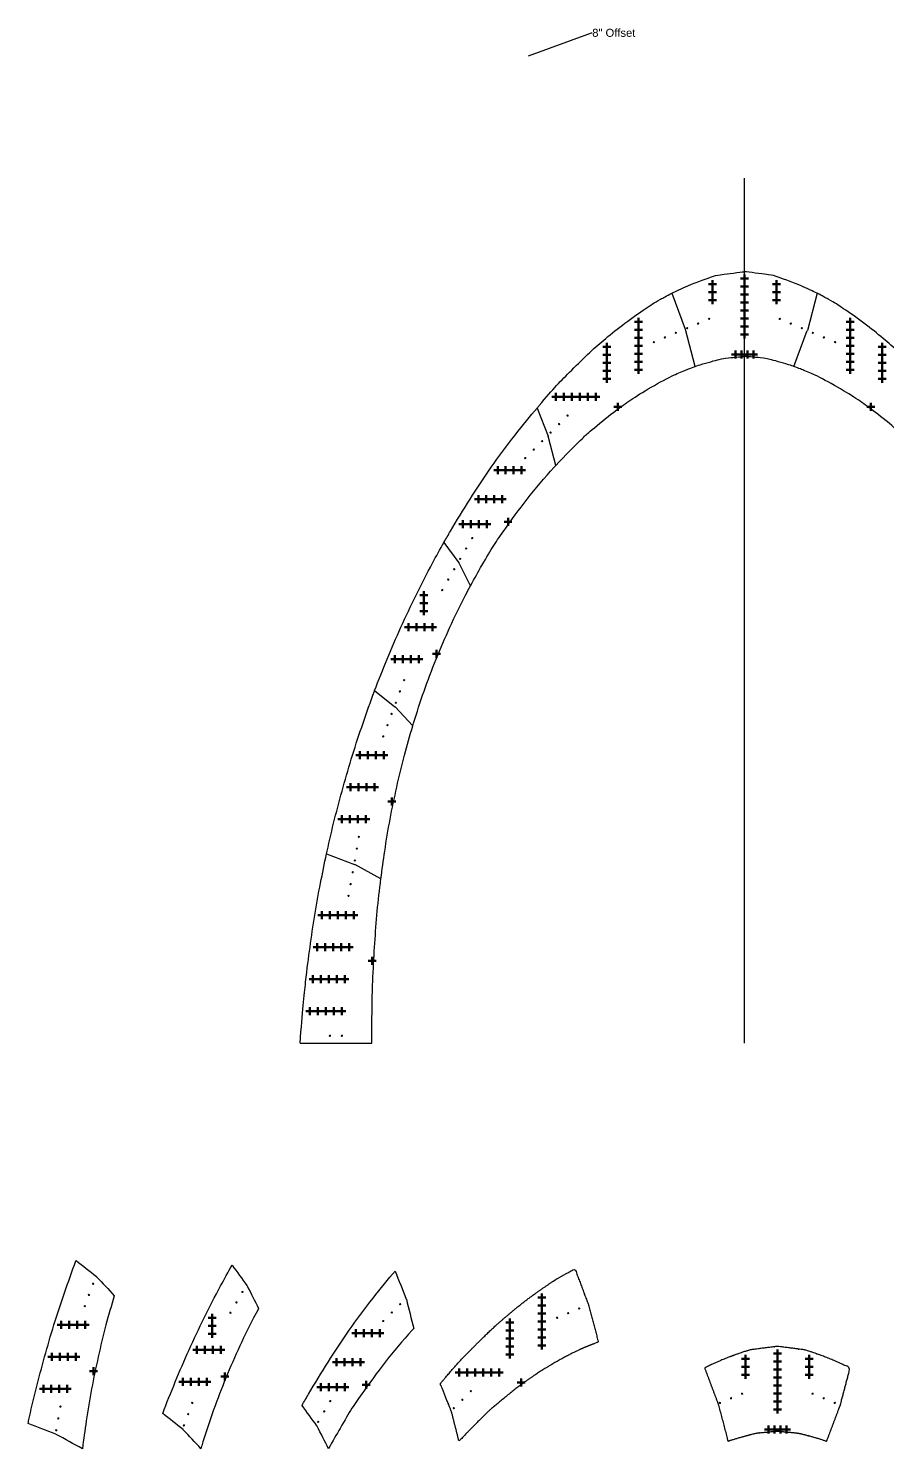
# Model space of a CAD drawing. Header units: inches. Extents: x -241 to 10140, y -1696 to 865.
# Drawn here: x 7534 to 7964, y -8 to 702 of the extents above; entities that cross this region are included whole.
import ezdxf
from ezdxf import colors
from ezdxf.entities.mleader import LeaderData, LeaderLine
from ezdxf.math import Vec2, Vec3

# ---------------------------------------------------------------- set-up
doc = ezdxf.new("R2010")
doc.units = ezdxf.units.IN
doc.header["$MEASUREMENT"] = 0
doc.header["$PDMODE"] = 2
doc.header["$PDSIZE"] = 2
for name, color, linetype, lineweight in [('Annotation', 7, 'Continuous', 9), ('Drilling', 3, 'Continuous', 13), ('Engrave', 4, 'Continuous', 50)]:
    doc.layers.add(name, color=color, linetype=linetype, lineweight=lineweight)
doc.styles.get("Standard").update_dxf_attribs({"font": 'Arial.ttf'})

# ---------------------------------------------------------------- blocks, each defined once
blk = doc.blocks.new('*U2330')
at = {"layer": 'Engrave'}
blk.add_point((0, 0), dxfattribs=at)
blk = doc.blocks.new('*U2332')
at = {"layer": 'Engrave', "color": 0, "linetype": 'ByBlock', "lineweight": -2, "transparency": 16777216}
for p in [(0, 0), (4, 0), (8, 0), (12, 0), (16, 0)]:
    blk.add_blockref('*U2330', p, dxfattribs=at)
blk = doc.blocks.new('*U2333')
at = {"layer": 'Engrave'}
blk.add_point((0, 0), dxfattribs=at)
blk = doc.blocks.new('*U2335')
at = {"layer": 'Engrave', "color": 0, "linetype": 'ByBlock', "lineweight": -2, "transparency": 16777216}
for p in [(0, 0), (4, 0), (8, 0), (12, 0), (16, 0)]:
    blk.add_blockref('*U2333', p, dxfattribs=at)
blk = doc.blocks.new('*U2336')
at = {"layer": 'Engrave'}
blk.add_point((0, 0), dxfattribs=at)
blk = doc.blocks.new('*U2338')
at = {"layer": 'Engrave', "color": 0, "linetype": 'ByBlock', "lineweight": -2, "transparency": 16777216}
for p in [(0, 0), (4, 0), (8, 0), (12, 0), (16, 0)]:
    blk.add_blockref('*U2336', p, dxfattribs=at)
blk = doc.blocks.new('*U2339')
at = {"layer": 'Engrave'}
blk.add_point((0, 0), dxfattribs=at)
blk = doc.blocks.new('*U2341')
at = {"layer": 'Engrave', "color": 0, "linetype": 'ByBlock', "lineweight": -2, "transparency": 16777216}
for p in [(0, 0), (4, 0), (8, 0), (12, 0), (16, 0)]:
    blk.add_blockref('*U2339', p, dxfattribs=at)
blk = doc.blocks.new('*U2342')
at = {"layer": 'Engrave'}
blk.add_point((0, 0), dxfattribs=at)
blk = doc.blocks.new('*U2344')
at = {"layer": 'Engrave', "color": 0, "linetype": 'ByBlock', "lineweight": -2, "transparency": 16777216}
for p in [(0, 0), (4, 0), (8, 0), (12, 0)]:
    blk.add_blockref('*U2342', p, dxfattribs=at)
blk = doc.blocks.new('*U2345')
at = {"layer": 'Engrave'}
blk.add_point((0, 0), dxfattribs=at)
blk = doc.blocks.new('*U2347')
at = {"layer": 'Engrave', "color": 0, "linetype": 'ByBlock', "lineweight": -2, "transparency": 16777216}
for p in [(0, 0), (4, 0), (8, 0), (12, 0)]:
    blk.add_blockref('*U2345', p, dxfattribs=at)
blk = doc.blocks.new('*U2348')
at = {"layer": 'Engrave'}
blk.add_point((0, 0), dxfattribs=at)
blk = doc.blocks.new('*U2350')
at = {"layer": 'Engrave', "color": 0, "linetype": 'ByBlock', "lineweight": -2, "transparency": 16777216}
for p in [(0, 0), (4, 0), (8, 0), (12, 0)]:
    blk.add_blockref('*U2348', p, dxfattribs=at)
blk = doc.blocks.new('*U2351')
at = {"layer": 'Engrave'}
blk.add_point((0, 0), dxfattribs=at)
blk = doc.blocks.new('*U2353')
at = {"layer": 'Engrave', "color": 0, "linetype": 'ByBlock', "lineweight": -2, "transparency": 16777216}
for p in [(0, 0), (4, 0), (8, 0), (12, 0)]:
    blk.add_blockref('*U2351', p, dxfattribs=at)
blk = doc.blocks.new('*U2354')
at = {"layer": 'Engrave'}
blk.add_point((0, 0), dxfattribs=at)
blk = doc.blocks.new('*U2356')
at = {"layer": 'Engrave', "color": 0, "linetype": 'ByBlock', "lineweight": -2, "transparency": 16777216}
for p in [(0, 0), (4, 0), (8, 0), (12, 0)]:
    blk.add_blockref('*U2354', p, dxfattribs=at)
blk = doc.blocks.new('*U2357')
at = {"layer": 'Engrave'}
blk.add_point((0, 0), dxfattribs=at)
blk = doc.blocks.new('*U2359')
at = {"layer": 'Engrave', "color": 0, "linetype": 'ByBlock', "lineweight": -2, "transparency": 16777216}
for p in [(0, 0), (4, 0), (8, 0), (12, 0)]:
    blk.add_blockref('*U2357', p, dxfattribs=at)
blk = doc.blocks.new('*U2360')
at = {"layer": 'Engrave'}
blk.add_point((0, 0), dxfattribs=at)
blk = doc.blocks.new('*U2362')
at = {"layer": 'Engrave', "color": 0, "linetype": 'ByBlock', "lineweight": -2, "transparency": 16777216}
for p in [(0, 0), (4, 0), (8, 0), (12, 0)]:
    blk.add_blockref('*U2360', p, dxfattribs=at)
blk = doc.blocks.new('*U2363')
at = {"layer": 'Engrave'}
blk.add_point((0, 0), dxfattribs=at)
blk = doc.blocks.new('*U2365')
at = {"layer": 'Engrave', "color": 0, "linetype": 'ByBlock', "lineweight": -2, "transparency": 16777216}
for p in [(0, 0), (4, 0), (8, 0), (12, 0), (16, 0), (20, 0)]:
    blk.add_blockref('*U2363', p, dxfattribs=at)
blk = doc.blocks.new('*U2369')
at = {"layer": 'Engrave'}
blk.add_point((0, 0), dxfattribs=at)
blk = doc.blocks.new('*U2371')
at = {"layer": 'Engrave', "color": 0, "linetype": 'ByBlock', "lineweight": -2, "transparency": 16777216}
for p in [(0, 0), (4, 0), (8, 0)]:
    blk.add_blockref('*U2369', p, dxfattribs=at)
blk = doc.blocks.new('*U2372')
at = {"layer": 'Engrave'}
blk.add_point((0, 0), dxfattribs=at)
blk = doc.blocks.new('*U2374')
at = {"layer": 'Engrave', "color": 0, "linetype": 'ByBlock', "lineweight": -2, "transparency": 16777216}
for p in [(0, 0), (4, 0), (8, 0), (12, 0), (16, 0), (20, 0), (24, 0)]:
    blk.add_blockref('*U2372', p, dxfattribs=at)
blk = doc.blocks.new('*U2375')
at = {"layer": 'Engrave'}
blk.add_point((0, 0), dxfattribs=at)
blk = doc.blocks.new('*U2377')
at = {"layer": 'Engrave', "color": 0, "linetype": 'ByBlock', "lineweight": -2, "transparency": 16777216}
for p in [(0, 0), (4, 0), (8, 0)]:
    blk.add_blockref('*U2375', p, dxfattribs=at)
blk = doc.blocks.new('*U2529')
at = {"layer": 'Engrave'}
blk.add_point((0, 0), dxfattribs=at)
blk = doc.blocks.new('*U2530')
at = {"layer": 'Engrave', "color": 0, "linetype": 'ByBlock', "lineweight": -2, "transparency": 16777216}
for p in [(0, 0), (4, 0), (8, 0)]:
    blk.add_blockref('*U2529', p, dxfattribs=at)
blk = doc.blocks.new('*U2934')
at = {"layer": 'Engrave'}
blk.add_point((0, 0), dxfattribs=at)
blk = doc.blocks.new('*U2936')
at = {"layer": 'Engrave', "color": 0, "linetype": 'ByBlock', "lineweight": -2, "transparency": 16777216}
for p in [(0, 0), (4, 0), (8, 0), (12, 0)]:
    blk.add_blockref('*U2934', p, dxfattribs=at)
blk = doc.blocks.new('*U2937')
at = {"layer": 'Engrave'}
blk.add_point((0, 0), dxfattribs=at)
blk = doc.blocks.new('*U2939')
at = {"layer": 'Engrave', "color": 0, "linetype": 'ByBlock', "lineweight": -2, "transparency": 16777216}
for p in [(0, 0), (4, 0), (8, 0), (12, 0), (16, 0), (20, 0), (24, 0), (28, 0)]:
    blk.add_blockref('*U2937', p, dxfattribs=at)
blk = doc.blocks.new('*U2940')
at = {"layer": 'Engrave'}
blk.add_point((0, 0), dxfattribs=at)
blk = doc.blocks.new('*U2942')
at = {"layer": 'Engrave', "color": 0, "linetype": 'ByBlock', "lineweight": -2, "transparency": 16777216}
for p in [(0, 0), (4, 0), (8, 0), (12, 0), (16, 0)]:
    blk.add_blockref('*U2940', p, dxfattribs=at)
blk = doc.blocks.new('*U2972')
at = {"layer": 'Engrave'}
blk.add_point((0, 0), dxfattribs=at)
blk = doc.blocks.new('*U2973')
at = {"layer": 'Engrave', "color": 0, "linetype": 'ByBlock', "lineweight": -2, "transparency": 16777216}
for p in [(0, 0), (4, 0), (8, 0), (12, 0), (16, 0), (20, 0), (24, 0)]:
    blk.add_blockref('*U2972', p, dxfattribs=at)
blk = doc.blocks.new('*U2976')
at = {"layer": 'Engrave'}
blk.add_point((0, 0), dxfattribs=at)
blk = doc.blocks.new('*U2977')
at = {"layer": 'Engrave', "color": 0, "linetype": 'ByBlock', "lineweight": -2, "transparency": 16777216}
for p in [(0, 0), (4, 0), (8, 0), (12, 0), (16, 0)]:
    blk.add_blockref('*U2976', p, dxfattribs=at)
blk = doc.blocks.new('*U3015')
at = {"layer": 'Engrave'}
blk.add_point((0, 0), dxfattribs=at)
blk = doc.blocks.new('*U3017')
at = {"layer": 'Engrave', "color": 0, "linetype": 'ByBlock', "lineweight": -2, "transparency": 16777216}
for p in [(0, 0), (4, 0), (8, 0), (12, 0)]:
    blk.add_blockref('*U3015', p, dxfattribs=at)
blk = doc.blocks.new('*U3018')
at = {"layer": 'Engrave'}
blk.add_point((0, 0), dxfattribs=at)
blk = doc.blocks.new('*U3019')
at = {"layer": 'Engrave', "color": 0, "linetype": 'ByBlock', "lineweight": -2, "transparency": 16777216}
for p in [(0, 0), (4, 0), (8, 0), (12, 0)]:
    blk.add_blockref('*U3018', p, dxfattribs=at)
blk = doc.blocks.new('*U3020')
at = {"layer": 'Engrave'}
blk.add_point((0, 0), dxfattribs=at)
blk = doc.blocks.new('*U3021')
at = {"layer": 'Engrave', "color": 0, "linetype": 'ByBlock', "lineweight": -2, "transparency": 16777216}
for p in [(0, 0), (4, 0), (8, 0), (12, 0)]:
    blk.add_blockref('*U3020', p, dxfattribs=at)
blk = doc.blocks.new('*U3030')
at = {"layer": 'Engrave'}
blk.add_point((0, 0), dxfattribs=at)
blk = doc.blocks.new('*U3032')
at = {"layer": 'Engrave', "color": 0, "linetype": 'ByBlock', "lineweight": -2, "transparency": 16777216}
for p in [(0, 0), (4, 0), (8, 0), (12, 0)]:
    blk.add_blockref('*U3030', p, dxfattribs=at)
blk = doc.blocks.new('*U3033')
at = {"layer": 'Engrave'}
blk.add_point((0, 0), dxfattribs=at)
blk = doc.blocks.new('*U3034')
at = {"layer": 'Engrave', "color": 0, "linetype": 'ByBlock', "lineweight": -2, "transparency": 16777216}
for p in [(0, 0), (4, 0), (8, 0), (12, 0)]:
    blk.add_blockref('*U3033', p, dxfattribs=at)
blk = doc.blocks.new('*U3035')
at = {"layer": 'Engrave'}
blk.add_point((0, 0), dxfattribs=at)
blk = doc.blocks.new('*U3036')
at = {"layer": 'Engrave', "color": 0, "linetype": 'ByBlock', "lineweight": -2, "transparency": 16777216}
for p in [(0, 0), (4, 0), (8, 0)]:
    blk.add_blockref('*U3035', p, dxfattribs=at)
blk = doc.blocks.new('*U3045')
at = {"layer": 'Engrave'}
blk.add_point((0, 0), dxfattribs=at)
blk = doc.blocks.new('*U3047')
at = {"layer": 'Engrave', "color": 0, "linetype": 'ByBlock', "lineweight": -2, "transparency": 16777216}
for p in [(0, 0), (4, 0), (8, 0), (12, 0)]:
    blk.add_blockref('*U3045', p, dxfattribs=at)
blk = doc.blocks.new('*U3048')
at = {"layer": 'Engrave'}
blk.add_point((0, 0), dxfattribs=at)
blk = doc.blocks.new('*U3049')
at = {"layer": 'Engrave', "color": 0, "linetype": 'ByBlock', "lineweight": -2, "transparency": 16777216}
for p in [(0, 0), (4, 0), (8, 0), (12, 0)]:
    blk.add_blockref('*U3048', p, dxfattribs=at)
blk = doc.blocks.new('*U3050')
at = {"layer": 'Engrave'}
blk.add_point((0, 0), dxfattribs=at)
blk = doc.blocks.new('*U3051')
at = {"layer": 'Engrave', "color": 0, "linetype": 'ByBlock', "lineweight": -2, "transparency": 16777216}
for p in [(0, 0), (4, 0), (8, 0), (12, 0)]:
    blk.add_blockref('*U3050', p, dxfattribs=at)
blk = doc.blocks.new('*U3889')
at = {"layer": 'Engrave'}
blk.add_point((0, 0), dxfattribs=at)
blk = doc.blocks.new('*U3891')
at = {"layer": 'Engrave', "color": 0, "linetype": 'ByBlock', "lineweight": -2, "transparency": 16777216}
for p in [(0, 0), (4, 0), (8, 0), (12, 0), (16, 0), (20, 0)]:
    blk.add_blockref('*U3889', p, dxfattribs=at)
blk = doc.blocks.new('*U3892')
at = {"layer": 'Engrave'}
blk.add_point((0, 0), dxfattribs=at)
blk = doc.blocks.new('*U3893')
at = {"layer": 'Engrave', "color": 0, "linetype": 'ByBlock', "lineweight": -2, "transparency": 16777216}
for p in [(0, 0), (4, 0), (8, 0), (12, 0), (16, 0), (20, 0), (24, 0)]:
    blk.add_blockref('*U3892', p, dxfattribs=at)
blk = doc.blocks.new('*U3894')
at = {"layer": 'Engrave'}
blk.add_point((0, 0), dxfattribs=at)
blk = doc.blocks.new('*U3895')
at = {"layer": 'Engrave', "color": 0, "linetype": 'ByBlock', "lineweight": -2, "transparency": 16777216}
for p in [(0, 0), (4, 0), (8, 0), (12, 0), (16, 0)]:
    blk.add_blockref('*U3894', p, dxfattribs=at)
blk = doc.blocks.new('*U3904')
at = {"layer": 'Engrave'}
blk.add_point((0, 0), dxfattribs=at)
blk = doc.blocks.new('*U3906')
at = {"layer": 'Engrave', "color": 0, "linetype": 'ByBlock', "lineweight": -2, "transparency": 16777216}
for p in [(0, 0), (4, 0), (8, 0)]:
    blk.add_blockref('*U3904', p, dxfattribs=at)
blk = doc.blocks.new('*U3907')
at = {"layer": 'Engrave'}
blk.add_point((0, 0), dxfattribs=at)
blk = doc.blocks.new('*U3908')
at = {"layer": 'Engrave', "color": 0, "linetype": 'ByBlock', "lineweight": -2, "transparency": 16777216}
for p in [(0, 0), (4, 0), (8, 0)]:
    blk.add_blockref('*U3907', p, dxfattribs=at)
blk = doc.blocks.new('*U3909')
at = {"layer": 'Engrave'}
blk.add_point((0, 0), dxfattribs=at)
blk = doc.blocks.new('*U3910')
at = {"layer": 'Engrave', "color": 0, "linetype": 'ByBlock', "lineweight": -2, "transparency": 16777216}
for p in [(0, 0), (4, 0), (8, 0), (12, 0), (16, 0), (20, 0), (24, 0), (28, 0)]:
    blk.add_blockref('*U3909', p, dxfattribs=at)

msp = doc.modelspace()

# ---------------------------------------------------------------- linework, layer by layer
for p, q in [((7892.17108, 194.83764), (7892.17108, 627.3805)), ((7855.77894, 569.74186), (7862.57323, 551.8136)), ((7928.56321, 569.74186), (7923.67092, 551.20405)), ((7867.48344, 533.17154), (7862.60522, 551.71366)), ((7916.85872, 533.17154), (7923.6394, 551.10557)), ((7788.41811, 512.3856), (7794.01746, 498.38154)), ((7794.05835, 498.2557), (7794.01746, 498.38154)), ((7797.75975, 483.63497), (7794.05835, 498.2557)), ((7741.84854, 445.22964), (7749.29668, 434.98333)), ((7749.37892, 434.84913), (7749.29668, 434.98333)), ((7755.12707, 423.56106), (7749.37892, 434.84913)), ((7707.14447, 371.10966), (7717.31596, 363.06499)), ((7717.42888, 362.96062), (7717.31596, 363.06499)), ((7726.24679, 353.45165), (7717.42888, 362.96062)), ((7683.10183, 289.5139), (7697.0508, 284.18203)), ((7697.0508, 284.18203), (7697.17215, 284.12608)), ((7710.28567, 276.98198), (7697.17215, 284.12608)), ((7669.86085, 194.83764), (7705.71201, 194.83764))]:
    msp.add_line(p, q)
for centre, start, end in [((7861.63813, 551.45923), 14.73985132, 20.75526545), ((7922.70403, 551.45923), 339.28886919, 345.21619525)]:
    msp.add_arc(centre, 1, start, end)
at = {"transparency": 33554687}
for points, knots in [([(7855.77894, 569.74186), (7857.67483, 570.71173), (7865.93857, 574.68654), (7878.68782, 578.94331), (7878.68782, 578.83764), (7892.17106, 580.59917), (7892.17108, 580.59917)], [26.393493766, 26.393493766, 26.393493766, 26.393493766, 27, 28, 29, 30, 30, 30, 30]), ([(7928.56321, 569.74186), (7926.66733, 570.71173), (7918.40359, 574.68654), (7905.65434, 578.94331), (7905.65434, 578.83764), (7892.17109, 580.59917), (7892.17108, 580.59917)], [26.393493766, 26.393493766, 26.393493766, 26.393493766, 27, 28, 29, 30, 30, 30, 30]), ([(7788.41811, 512.3856), (7788.79486, 512.83723), (7792.77525, 517.59695), (7798.35654, 524.05714), (7805.18272, 530.83764), (7815.32054, 540.90761), (7822.41246, 546.83764), (7832.08295, 554.92376), (7843.73535, 562.83764), (7847.45415, 565.3633), (7853.16509, 568.41146), (7855.77894, 569.74186)], [18.897872661, 18.897872661, 18.897872661, 18.897872661, 19, 20, 21, 22, 23, 24, 25, 26, 26.393493766, 26.393493766, 26.393493766, 26.393493766]), ([(7995.92405, 512.3856), (7995.54729, 512.83723), (7991.56691, 517.59695), (7985.98562, 524.05714), (7979.15944, 530.83764), (7969.02162, 540.90761), (7961.92969, 546.83764), (7952.25921, 554.92376), (7940.6068, 562.83764), (7936.88801, 565.3633), (7931.17707, 568.41146), (7928.56321, 569.74186)], [18.897872661, 18.897872661, 18.897872661, 18.897872661, 19, 20, 21, 22, 23, 24, 25, 26, 26.393493766, 26.393493766, 26.393493766, 26.393493766]), ([(7741.84854, 445.22964), (7742.91465, 447.09897), (7747.08929, 454.30164), (7754.78402, 466.83764), (7765.24338, 482.83764), (7776.81136, 498.29296), (7785.10582, 508.41494), (7788.41811, 512.3856)], [14.649500422, 14.649500422, 14.649500422, 14.649500422, 15, 16, 17, 18, 18.897872661, 18.897872661, 18.897872661, 18.897872661]), ([(7707.14447, 371.10966), (7709.13006, 376.35232), (7713.4605, 386.92831), (7720.11883, 402.83764), (7727.85785, 418.83764), (7735.00702, 432.9683), (7739.87297, 441.76564), (7741.84854, 445.22964)], [10.017001381, 10.017001381, 10.017001381, 10.017001381, 11, 12, 13, 14, 14.649500422, 14.649500422, 14.649500422, 14.649500422]), ([(7683.10183, 289.5139), (7683.19696, 289.95515), (7684.4489, 295.72972), (7687.04284, 306.83764), (7691.36164, 322.83764), (7695.92067, 338.83764), (7701.33722, 354.83764), (7705.05873, 365.59498), (7707.11013, 371.01898), (7707.14447, 371.10966)], [4.917266477, 4.917266477, 4.917266477, 4.917266477, 5, 6, 7, 8, 9, 10, 10.017001381, 10.017001381, 10.017001381, 10.017001381]), ([(7669.86085, 194.83764), (7671.13075, 210.83764), (7672.66472, 226.83764), (7674.8401, 242.83764), (7677.01547, 258.83764), (7679.9802, 274.39639), (7682.04715, 284.62181), (7683.10183, 289.5139)], [0, 0, 0, 0, 1, 2, 3, 4, 4.917266477, 4.917266477, 4.917266477, 4.917266477])]:
    msp.add_open_spline(points, degree=3, knots=knots, dxfattribs=at)
for points, knots in [([(7797.75975, 483.63497), (7802.48594, 488.69612), (7812.73571, 498.83764), (7812.73571, 498.83764), (7826.65913, 510.48716), (7832.99199, 514.83764), (7841.59914, 520.75047), (7855.94929, 528.58696), (7860.78344, 530.55335), (7864.81283, 532.19239), (7867.48344, 533.17154)], [18.048793419, 18.048793419, 18.048793419, 18.048793419, 18.998939453, 19.998939453, 20.998939453, 21.998939453, 22.998939453, 23.998939453, 24.998939453, 25.620005231, 25.620005231, 25.620005231, 25.620005231]), ([(7867.48344, 533.17154), (7867.66647, 533.23865), (7871.91107, 534.71098), (7881.57171, 537.22814), (7881.57171, 537.22814), (7892.17108, 538.24062), (7891.86222, 538.25453), (7891.96517, 538.25453), (7892.06813, 538.25453), (7892.17108, 538.25453)], [25.620005231, 25.620005231, 25.620005231, 25.620005231, 25.998939453, 26.998939453, 27.998939453, 28.998939453, 28.998939453, 28.998939453, 29.998939453, 29.998939453, 29.998939453, 29.998939453]), ([(7916.85872, 533.17154), (7916.67568, 533.23865), (7912.43108, 534.71098), (7902.77045, 537.22814), (7902.77045, 537.22814), (7892.17108, 538.24062), (7892.47993, 538.25453), (7892.37698, 538.25453), (7892.27403, 538.25453), (7892.17108, 538.25453)], [25.620005231, 25.620005231, 25.620005231, 25.620005231, 25.998939453, 26.998939453, 27.998939453, 28.998939453, 28.998939453, 28.998939453, 29.998939453, 29.998939453, 29.998939453, 29.998939453]), ([(7986.5824, 483.63497), (7981.85621, 488.69612), (7971.60645, 498.83764), (7971.60645, 498.83764), (7957.68303, 510.48716), (7951.35016, 514.83764), (7942.74302, 520.75047), (7928.39286, 528.58696), (7923.55872, 530.55335), (7919.52933, 532.19239), (7916.85872, 533.17154)], [18.048793419, 18.048793419, 18.048793419, 18.048793419, 18.998939453, 19.998939453, 20.998939453, 21.998939453, 22.998939453, 23.998939453, 24.998939453, 25.620005231, 25.620005231, 25.620005231, 25.620005231]), ([(7755.12707, 423.56106), (7757.14002, 427.24163), (7762.00363, 435.76446), (7766.92945, 444.19867), (7771.58922, 450.83764), (7783.11502, 466.83764), (7792.30514, 477.77019), (7797.51177, 483.36941), (7797.75975, 483.63497)], [13.295965542, 13.295965542, 13.295965542, 13.295965542, 13.998939453, 14.998939453, 15.998939453, 16.998939453, 17.998939453, 18.048793419, 18.048793419, 18.048793419, 18.048793419]), ([(7726.24679, 353.45165), (7726.38751, 353.91365), (7728.15944, 359.70898), (7731.70191, 370.83764), (7737.83404, 386.83764), (7744.69219, 402.83764), (7750.5584, 415.08844), (7754.27654, 422.00591), (7755.12707, 423.56106)], [8.912315568, 8.912315568, 8.912315568, 8.912315568, 8.998939453, 9.998939453, 10.998939453, 11.998939453, 12.998939453, 13.295965542, 13.295965542, 13.295965542, 13.295965542]), ([(7710.28567, 276.98198), (7710.87713, 281.60053), (7712.25031, 291.55242), (7714.76716, 306.83764), (7718.17753, 322.83764), (7721.77874, 338.37564), (7724.76299, 348.58031), (7726.24679, 353.45165)], [4.13296099, 4.13296099, 4.13296099, 4.13296099, 4.998939453, 5.998939453, 6.998939453, 7.998939453, 8.912315568, 8.912315568, 8.912315568, 8.912315568]), ([(7705.71201, 194.83764), (7705.81441, 210.8546), (7706.11102, 226.84329), (7707.12085, 242.83764), (7708.13103, 258.83764), (7709.42889, 270.21908), (7710.19413, 276.2672), (7710.28567, 276.98198)], [0, 0, 0, 0, 0.998939453, 1.998939453, 2.998939453, 3.998939453, 4.13296099, 4.13296099, 4.13296099, 4.13296099]), ([(7547.82509, -0.72212), (7552.19626, -3.10348), (7556.56743, -5.48485), (7560.9386, -7.86622), (7561.53006, -3.24767), (7562.90324, 6.70422), (7565.4201, 21.98944), (7568.83046, 37.98944), (7572.43168, 53.52744), (7575.41592, 63.73212), (7576.89972, 68.60346), (7573.96042, 71.77311), (7571.02111, 74.94276), (7568.08181, 78.11242), (7568.04417, 78.14721), (7568.00653, 78.182), (7567.9689, 78.2168), (7564.5784, 80.89835), (7561.1879, 83.57991), (7557.7974, 86.26146), (7557.76306, 86.17079), (7555.71167, 80.74678), (7551.99015, 69.98944), (7546.5736, 53.98944), (7542.01457, 37.98944), (7537.69577, 21.98944), (7535.10184, 10.88153), (7533.8499, 5.10695), (7533.75477, 4.6657), (7538.40442, 2.88841), (7543.05408, 1.11112), (7547.70373, -0.66617), (7547.74418, -0.68482), (7547.78463, -0.70347), (7547.82509, -0.72212)], [0, 0, 0, 0, 1, 1, 1, 1.865978463, 2.865978463, 3.865978463, 4.865978463, 5.779354579, 5.779354579, 5.779354579, 6.779354579, 6.779354579, 6.779354579, 7.779354579, 7.779354579, 7.779354579, 8.779354579, 8.779354579, 8.779354579, 8.796355959, 9.796355959, 10.796355959, 11.796355959, 12.796355959, 13.796355959, 13.879089482, 13.879089482, 13.879089482, 14.879089482, 14.879089482, 14.879089482, 15.879089482, 15.879089482, 15.879089482, 15.879089482]), ([(7611.30451, 1.74712), (7611.34215, 1.71233), (7611.37979, 1.67753), (7611.41742, 1.64274), (7614.35673, -1.52691), (7617.29603, -4.69657), (7620.23534, -7.86622), (7620.37606, -7.40423), (7622.14798, -1.6089), (7625.69045, 9.51976), (7631.82258, 25.51976), (7638.68074, 41.51976), (7644.54694, 53.77057), (7648.26508, 60.68804), (7649.11561, 62.24318), (7647.19956, 66.00587), (7645.28352, 69.76856), (7643.36747, 73.53125), (7643.34005, 73.57599), (7643.31264, 73.62072), (7643.28523, 73.66546), (7640.80251, 77.08089), (7638.3198, 80.49633), (7635.83709, 83.91177), (7633.86152, 80.44777), (7628.99557, 71.65043), (7621.8464, 57.51976), (7614.10738, 41.51976), (7607.44905, 25.61044), (7603.11861, 15.03444), (7601.13301, 9.79178), (7604.52351, 7.11023), (7607.91401, 4.42867), (7611.30451, 1.74712)], [0, 0, 0, 0, 1, 1, 1, 2, 2, 2, 2.086623884, 3.086623884, 4.086623884, 5.086623884, 6.086623884, 6.383649974, 6.383649974, 6.383649974, 7.383649974, 7.383649974, 7.383649974, 8.383649974, 8.383649974, 8.383649974, 9.383649974, 9.383649974, 9.383649974, 10.033150396, 11.033150396, 12.033150396, 13.033150396, 14.016149016, 14.016149016, 14.016149016, 15.016149016, 15.016149016, 15.016149016, 15.016149016]), ([(7678.27016, 3.55605), (7678.29757, 3.51132), (7678.32499, 3.46658), (7678.3524, 3.42185), (7680.26845, -0.34084), (7682.1845, -4.10353), (7684.10055, -7.86622), (7686.1135, -4.18565), (7690.97711, 4.33718), (7695.90293, 12.77139), (7700.5627, 19.41036), (7712.0885, 35.41036), (7721.27862, 46.34291), (7726.48525, 51.94213), (7726.73323, 52.20769), (7725.49943, 57.08127), (7724.26563, 61.95485), (7723.03183, 66.82842), (7723.0182, 66.87037), (7723.00457, 66.91232), (7722.99094, 66.95427), (7721.12449, 71.62228), (7719.25804, 76.2903), (7717.39159, 80.95832), (7714.0793, 76.98767), (7705.78484, 66.86568), (7694.21686, 51.41036), (7683.7575, 35.41036), (7676.06277, 22.87436), (7671.88813, 15.6717), (7670.82202, 13.80237), (7673.30473, 10.38693), (7675.78745, 6.97149), (7678.27016, 3.55605)], [0, 0, 0, 0, 1, 1, 1, 2, 2, 2, 2.702973911, 3.702973911, 4.702973911, 5.702973911, 6.702973911, 6.752827877, 6.752827877, 6.752827877, 7.752827877, 7.752827877, 7.752827877, 8.752827877, 8.752827877, 8.752827877, 9.752827877, 9.752827877, 9.752827877, 10.650700538, 11.650700538, 12.650700538, 13.650700538, 14.001200116, 14.001200116, 14.001200116, 15.001200116, 15.001200116, 15.001200116, 15.001200116])]:
    msp.add_open_spline(points, degree=3, knots=knots)
for points, weights, knots in [([(7745.65546, 10.49925), (7746.88926, 5.62567), (7748.12307, 0.75209), (7749.35687, -4.12148), (7754.08306, 0.93966), (7764.33282, 11.08118), (7764.33282, 11.08118), (7778.25624, 22.73071), (7784.5891, 27.08118), (7793.19625, 32.99402), (7807.5464, 40.83051), (7812.38055, 42.7969), (7816.40994, 44.43593), (7819.08055, 45.41509), (7817.45448, 51.5958), (7815.82841, 57.7765), (7814.20233, 63.9572), (7814.19342, 63.99107), (7814.18275, 64.02441), (7814.17034, 64.05715), (7811.90558, 70.03324), (7809.64082, 76.00932), (7807.37605, 81.9854), (7804.7622, 80.65501), (7799.05126, 77.60685), (7795.33246, 75.08118), (7783.68006, 67.16731), (7774.00958, 59.08118), (7766.91765, 53.15116), (7756.77983, 43.08118), (7749.95365, 36.30068), (7744.37236, 29.8405), (7740.39197, 25.08078), (7740.01522, 24.62914), (7741.88167, 19.96113), (7743.74812, 15.29311), (7745.61457, 10.62509), (7745.6282, 10.58314), (7745.64183, 10.5412), (7745.65546, 10.49925)], [1, 1, 1, 1, 1, 1, 1, 1, 1, 1, 1, 1, 1, 1, 1, 1, 1, 0.999081657213, 0.999081657213, 1, 1, 1, 1, 1, 1, 1, 1, 1, 1, 1, 1, 1, 1, 1, 1, 1, 1, 1, 1, 1], [0, 0, 0, 0, 1, 1, 1, 1.950146034, 2.950146034, 3.950146034, 4.950146034, 5.950146034, 6.950146034, 7.950146034, 8.571211812, 8.571211812, 8.571211812, 9.571211812, 9.571211812, 9.571211812, 9.676200594, 9.676200594, 9.676200594, 10.676200594, 10.676200594, 10.676200594, 11.06969436, 12.06969436, 13.06969436, 14.06969436, 15.06969436, 16.06969436, 17.06969436, 18.06969436, 18.171821699, 18.171821699, 18.171821699, 19.171821699, 19.171821699, 19.171821699, 20.171821699, 20.171821699, 20.171821699, 20.171821699]), ([(7879.03721, 14.52057), (7876.77245, 20.49665), (7874.50768, 26.47274), (7872.24292, 32.44882), (7874.13881, 33.41869), (7882.40255, 37.39351), (7895.1518, 41.65027), (7895.1518, 41.5446), (7908.63504, 43.30613), (7908.63506, 43.30614), (7908.63507, 43.30613), (7922.11832, 41.5446), (7922.11832, 41.65027), (7934.86756, 37.39351), (7943.13131, 33.41869), (7945.02719, 32.44882), (7943.39643, 26.26955), (7941.76566, 20.09029), (7940.1349, 13.91102), (7940.1261, 13.87766), (7940.11558, 13.8448), (7940.10338, 13.81253), (7937.84315, 7.83453), (7935.58292, 1.85652), (7933.32269, -4.12149), (7933.13966, -4.05438), (7928.89506, -2.58206), (7919.23442, -0.0649), (7919.23442, -0.0649), (7908.63506, 0.94758), (7908.94391, 0.9615), (7908.84096, 0.9615), (7908.73801, 0.9615), (7908.63506, 0.9615), (7908.5321, 0.9615), (7908.42915, 0.9615), (7908.3262, 0.9615), (7908.63506, 0.94758), (7898.03569, -0.0649), (7898.03569, -0.0649), (7888.37505, -2.58206), (7884.13045, -4.05438), (7883.94742, -4.12149), (7882.32135, 2.05921), (7880.69527, 8.23992), (7879.0692, 14.42062), (7879.06029, 14.45448), (7879.04962, 14.48783), (7879.03721, 14.52057)], [1, 1, 1, 1, 1, 1, 1, 1, 1, 1, 1, 1, 1, 1, 1, 1, 1, 1, 1, 0.999108350251, 0.999108350251, 1, 1, 1, 1, 1, 1, 1, 1, 1, 1, 1, 1, 1, 1, 1, 1, 1, 1, 1, 1, 1, 1, 1, 1, 1, 0.999081657213, 0.999081657213, 1], [0, 0, 0, 0, 1, 1, 1, 1.606506234, 2.606506234, 3.606506234, 4.606506234, 4.606506234, 4.606506234, 5.606506234, 6.606506234, 7.606506234, 8.213012468, 8.213012468, 8.213012468, 9.213012468, 9.213012468, 9.213012468, 9.316463823, 9.316463823, 9.316463823, 10.316463823, 10.316463823, 10.316463823, 10.695398045, 11.695398045, 12.695398045, 13.695398045, 13.695398045, 13.695398045, 14.695398045, 14.695398045, 14.695398045, 15.695398045, 15.695398045, 15.695398045, 16.695398045, 17.695398045, 18.695398045, 19.074332267, 19.074332267, 19.074332267, 20.074332267, 20.074332267, 20.074332267, 20.179321049, 20.179321049, 20.179321049, 20.179321049])]:
    msp.add_rational_spline(points, weights, degree=3, knots=knots)
at = {"layer": 'Drilling'}
for centre in [(7868.99178, 554.62354), (7874.52844, 556.93557), (7909.81372, 556.93557), (7915.35037, 554.62354), (7852.38183, 547.68744), (7857.91848, 549.99947), (7863.45513, 552.31151), (7920.88702, 552.31151), (7926.42367, 549.99947), (7931.96033, 547.68744), (7846.84518, 545.37541), (7937.49698, 545.37541), (7799.44503, 504.3821), (7803.68242, 508.62998), (7795.20763, 500.13422), (7786.73284, 491.63846), (7790.97023, 495.88634), (7782.49544, 487.39059), (7755.9878, 447.38573), (7752.9878, 442.18958), (7749.9878, 436.99343), (7743.9878, 426.60112), (7746.9878, 431.79727), (7740.9878, 421.40497), (7721.92481, 376.33966), (7719.83314, 370.71606), (7717.74146, 365.09246), (7715.64979, 359.46885), (7711.46645, 348.22165), (7713.55812, 353.84525), (7699.2875, 298.02199), (7698.25, 292.11237), (7697.2125, 286.20275), (7696.175, 280.29313), (7695.1375, 274.38351), (7694.1, 268.47389), (7684.78643, 198.58764), (7690.78643, 198.58764), (7566.30273, 74.62066), (7564.21105, 68.99705), (7637.97635, 65.28325), (7640.97635, 70.4794), (7719.94371, 64.45907), (7562.11938, 63.37345), (7634.97635, 60.0871), (7715.70632, 60.21119), (7798.44229, 57.61896), (7803.97894, 59.93099), (7809.51559, 62.24302), (7711.46892, 55.96331), (7615.91335, 15.02179), (7684.96128, 15.95845), (7751.04214, 16.62565), (7755.27954, 20.87353), (7879.91911, 15.01847), (7885.45576, 17.3305), (7890.99241, 19.64253), (7926.2777, 19.64253), (7931.81435, 17.3305), (7937.351, 15.01847), (7548.90294, 7.26417), (7549.94044, 13.17379), (7613.82168, 9.39819), (7681.96128, 10.7623), (7746.80474, 12.37777), (7547.86543, 1.35455), (7611.73001, 3.77458), (7678.96128, 5.56615)]:
    msp.add_circle(centre, 0.3225, dxfattribs=at)
at = {"layer": 'Engrave'}
for p in [(7887.67108, 539.08453), (7890.67108, 539.08453), (7893.67108, 539.08453), (7896.67108, 539.08453), (7828.87321, 512.95813), (7955.46894, 512.95813), (7773.8811, 455.42111), (7738.169, 389.55114), (7715.83439, 315.73128), (7705.87342, 236.04044), (7566.48733, 30.88308), (7632.15755, 28.23327), (7702.85458, 23.99384), (7780.47032, 25.20167), (7904.13506, 1.7915), (7907.13506, 1.7915), (7910.13506, 1.7915), (7913.13506, 1.7915)]:
    msp.add_point(p, dxfattribs=at)

# ---------------------------------------------------------------- block references
at = {"layer": 'Engrave', "xscale": -1}
for name, p, rotation in [('*U2377', (7876.17108, 566.40059), 270), ('*U2939', (7892.17108, 549.09917), 270), ('*U2374', (7839.24734, 531.51621), 270.0000000000032), ('*U2942', (7823.24734, 526.9703), 270.0000000000032), ('*U2371', (7731.82401, 410.83764), 270), ('*U3893', (7790.84445, 43.75976), 270.0000000000032), ('*U3036', (7625.81255, 49.51976), 270), ('*U3895', (7774.84445, 39.21385), 270.0000000000032), ('*U3906', (7892.63506, 29.10756), 270), ('*U3910', (7908.63506, 11.80614), 270)]:
    msp.add_blockref(name, p, dxfattribs=dict(at, rotation=rotation))
at = {"layer": 'Engrave'}
for name, p, rotation in [('*U2530', (7908.17108, 566.40059), 90.00000000000001), ('*U2973', (7945.09482, 531.51621), 89.99999999999676), ('*U2977', (7961.09482, 526.9703), 89.99999999999676), ('*U3908', (7924.63506, 29.10756), 90.00000000000001)]:
    msp.add_blockref(name, p, dxfattribs=dict(at, rotation=rotation))
at = {"layer": 'Engrave', "xscale": -1}
for name, p in [('*U2365', (7817.8221, 518.0345)), ('*U2362', (7780.71145, 481.32544)), ('*U2359', (7771.03772, 466.83764)), ('*U2936', (7763.29813, 454.39702)), ('*U2356', (7736.13655, 402.83764)), ('*U2353', (7729.23509, 386.83764)), ('*U2350', (7711.73207, 338.83764)), ('*U2347', (7707.03369, 322.83764)), ('*U2344', (7702.74999, 306.83764)), ('*U2341', (7696.70847, 258.83764)), ('*U2338', (7694.37223, 242.83764)), ('*U2335', (7692.31773, 226.83764)), ('*U2332', (7690.7069, 210.83764)), ('*U3021', (7562.385, 53.98944)), ('*U3049', (7709.68493, 49.89816)), ('*U3034', (7630.12509, 41.51976)), ('*U3019', (7557.68662, 37.98944)), ('*U3047', (7700.0112, 35.41036)), ('*U3891', (7769.41921, 30.27805)), ('*U3017', (7553.40292, 21.98944)), ('*U3032', (7623.22364, 25.51976)), ('*U3051', (7692.27161, 22.96974))]:
    msp.add_blockref(name, p, dxfattribs=at)

# ---------------------------------------------------------------- leaders
at = {"layer": 'Annotation'}
ml = msp.add_multileader_mtext('Standard', dxfattribs=at)
ml.set_content('\\A1;8" Offset', color=256)
ml.set_leader_properties()
ml.build(insert=Vec2(0, 0))
ml.multileader.update_dxf_attribs({"text_right_attachment_type": 6, "dogleg_length": 0.36, "arrow_head_size": 0.18})
ctx = ml.context
ctx.base_point, ctx.arrow_head_size, ctx.landing_gap_size, ctx.plane_origin = Vec3(7815.95137, 699.94925), 0.18, 0.09, Vec3(7951.4905, 664.70986)
ctx.right_attachment = 6
notes = []
notes.append((ctx, [(1, (1, 1, 0), (7815.59137, 699.94925), (1, 0), 0.36, [(0, [(7783.91877, 688.49154)], 0, [])])]))
ctx.mtext.insert, ctx.mtext.flow_direction = Vec3(7816.04137, 701.97654), 5
for ctx, leaders in notes:
    for number, flags, end, landing, length, lines in leaders:
        leader = LeaderData()
        leader.index, (leader.has_last_leader_line, leader.has_dogleg_vector, leader.attachment_direction) = number, flags
        leader.last_leader_point, leader.dogleg_vector, leader.dogleg_length = Vec3(end), Vec3(landing), length
        for number, points, colour, breaks in lines:
            line = LeaderLine()
            line.index, line.vertices, line.color, line.breaks = number, Vec3.list(points), colors.encode_raw_color(colour), breaks
            leader.lines.append(line)
        ctx.leaders.append(leader)

doc.saveas('drawing.dxf')
